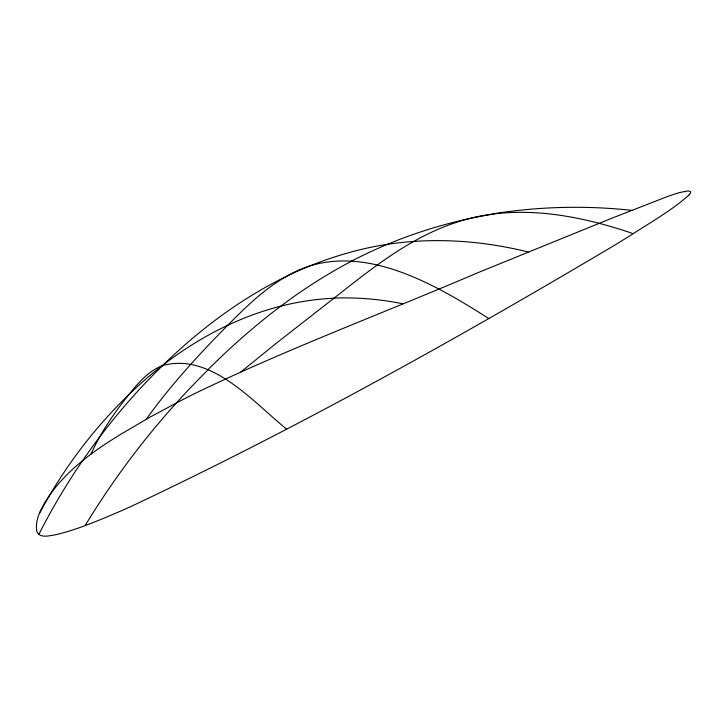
<?xml version="1.0" encoding="UTF-8"?>
<svg xmlns="http://www.w3.org/2000/svg" width="727" height="727" viewBox="0 0 727 727"><rect width="100%" height="100%" fill="white"/><g stroke="black" fill="none" stroke-linecap="round" stroke-linejoin="round"><path stroke-width="1.09" d="M90.939 454.23C100.617 432.729 113.975 413.118 128.715 394.806C138.066 383.165 148.281 371.034 162.621 365.563C211.103 352.231 253.105 402.04 286.556 429.075M146.236 419.261C170.472 385.446 198.662 354.694 227.878 325.151C245.817 307.003 264.337 288.846 286.729 276.224C353.822 236.766 431.574 282.04 488.88 318.608M688.896 195.1C671.039 211.03 649.874 222.726 629.927 235.766A329.177 25.254 -28.4 0 1 613.888 245.653C456.547 339.027 296.489 428.467 130.915 506.51A220.054 16.885 -28.4 0 1 121.618 510.663C100.053 519.86 78.398 529.392 55.497 534.79C49.745 535.563 39.985 538.752 36.923 531.71C34.696 520.568 40.539 509.682 46.174 500.485C63.095 473.695 88.785 454.202 115.302 437.681A96.991 7.443 -28.4 0 1 121.245 433.983L151.57 416.271L182.868 399.577A97.881 7.506 -28.4 0 1 195.554 393.18C287.347 348.842 383.084 313.255 476.73 273.17L611.025 218.545L666.577 196.89A205.159 15.74 -28.4 0 1 679.845 192.482M207.695 369.934C250.479 327.35 298.17 289.073 351.832 261.038M162.621 365.563C214.765 314.546 277.514 272.443 348.342 252.823C406.856 236.021 469.542 237.365 528.338 252.042M128.715 394.806C183.713 341.163 256.04 301.66 333.938 298.234C371.797 268.463 410.401 237.256 456.883 222.189C514.552 202.997 577.229 214.492 633.299 233.667M240.91 371.97L275.506 343.853L333.938 298.234M679.845 192.482L688.215 190.901L690.432 191.492L690.586 192.582A129.233 9.914 -28.4 0 1 688.905 195.09M493.906 213.702A585.108 548.885 73.7 0 1 631.927 210.367M351.795 260.966A536.59 503.384 73.7 0 1 493.951 213.965M333.929 298.088A324.715 304.613 73.7 0 1 402.803 303.759M85.286 525.321A863.631 810.241 73.5 0 1 207.813 370.07M38.795 534.481A680.854 638.688 73.7 0 1 162.603 365.545M39.512 513.298A506.664 475.24 73.8 0 1 128.715 394.797"/></g></svg>
